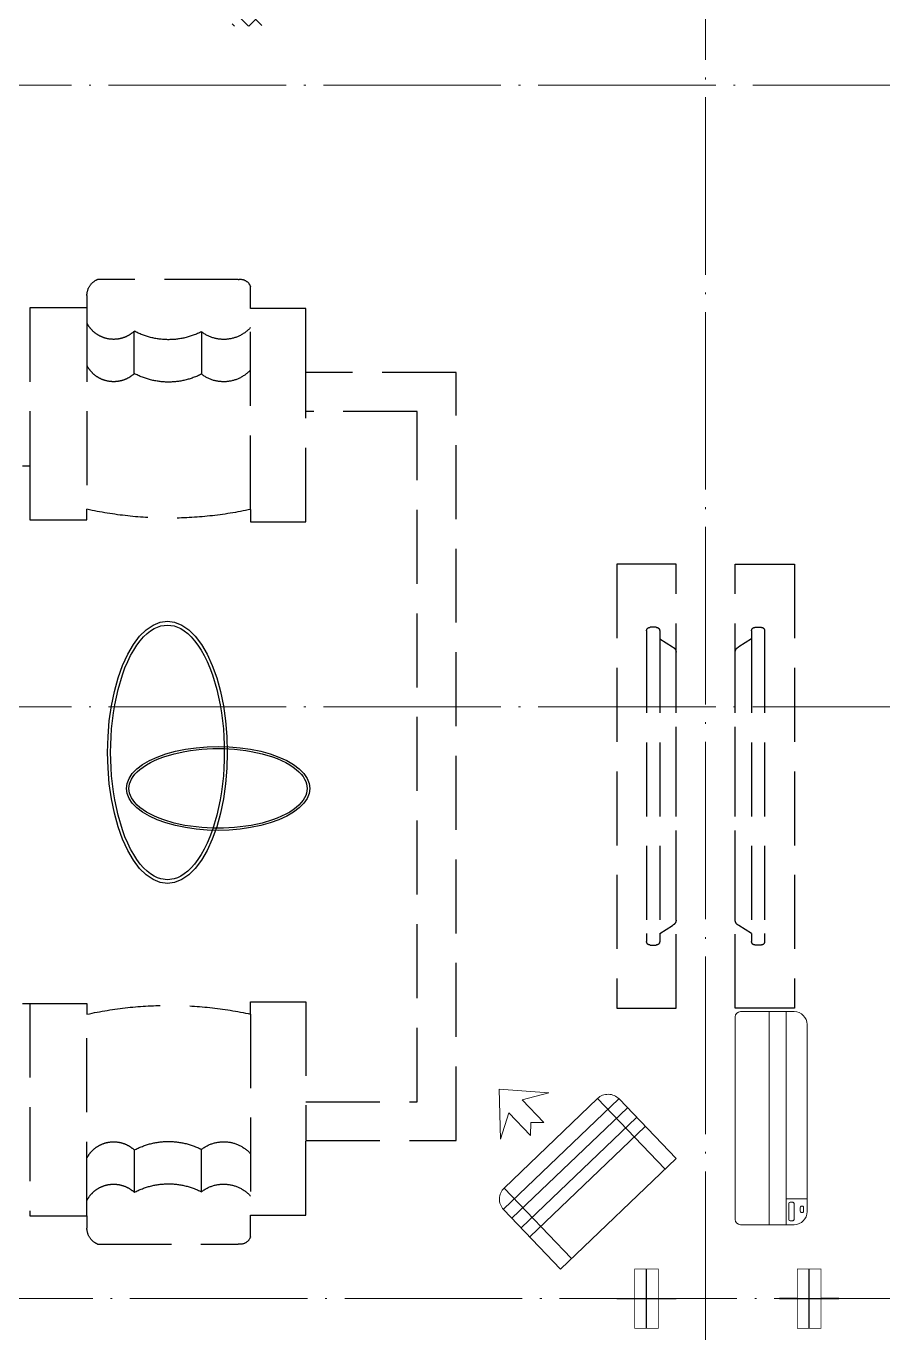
# Model space of a CAD drawing. Extents: x 27938 to 983267, y -209821 to 1628073.
# Drawn here: x 701120 to 704016, y -173950 to -169535 of the extents above; entities that cross this region are included whole.
import ezdxf

# ---------------------------------------------------------------- set-up
doc = ezdxf.new("R2010")
doc.units = 0
doc.header["$LTSCALE"] = 1000
doc.header["$MEASUREMENT"] = 0
for name, pattern in [('A户型$0$DASH', [0.35, 0.25, -0.1]), ('DASH', [0.35, 0.25, -0.1]), ('DOTE', [2.42, 2, -0.2, 0.02, -0.2])]:
    doc.linetypes.add(name, pattern=pattern)
for name, color, linetype in [('3.5方案汇报，与郭总、侯月琴确定户型_t8$0$2020.03.04 -1安徽标准化洋房户型(UA）_t8_t8$0$看线', 154, 'Continuous'), ('5fur', 250, 'Continuous'), ('保温', 6, 'Continuous'), ('机电标识类', 1, 'Continuous')]:
    doc.layers.add(name, color=color, linetype=linetype)
for name, color, linetype, lineweight in [('DOTE', 19, 'DOTE', 9), ('平面-空调室内机', 176, 'Continuous', 9), ('平面-空调预留孔', 173, 'Continuous', 15), ('空调', 76, 'Continuous', 13)]:
    doc.layers.add(name, color=color, linetype=linetype, lineweight=lineweight)

# ---------------------------------------------------------------- blocks, each defined once
blk = doc.blocks.new('GFDGDGRDGRDG')
at = {"layer": 'DOTE', "linetype": 'DOTE', "ltscale": 0.3}
for p, q in [((596593.7, 360558.3), (596593.7, 368758.3)), ((626393.7, 368458.3), (573593.7, 368458.3)), ((626393.7, 366358.3), (573593.7, 366358.3)), ((573593.7, 364358.3), (626393.7, 364358.3))]:
    blk.add_line(p, q, dxfattribs=at)
blk = doc.blocks.new('VDGVDVXVE')
at = {"layer": '5fur', "linetype": 'A户型$0$DASH'}
for p, q in [((580531.9, 367025.2), (580532.1, 367704.6)), ((581085.1, 367706.7), (581085.1, 367025.7)), ((580698.3, 367625.6), (580698.3, 367482.5)), ((580925, 367484.5), (580925, 367627.1)), ((579968.6, 365023.9), (579968.6, 367356.3)), ((579968.6, 367356.3), (580344.7, 367356.3)), ((578826.7, 366626.8), (578805.7, 366626.8)), ((579160.6, 366626.8), (579181.6, 366626.8)), ((580764.5, 366634.4), (580741.2, 366618.5)), ((580788.6, 366644.1), (580764.5, 366634.4)), ((580779.2, 366627.9), (580767.6, 366622.3)), ((580790.7, 366631.7), (580779.2, 366627.9)), ((580813, 366647.3), (580788.6, 366644.1)), ((580813, 366634.6), (580790.7, 366631.7)), ((580837.4, 366644.1), (580813, 366647.3)), ((580835.2, 366631.7), (580813, 366634.6)), ((580846.7, 366627.9), (580835.2, 366631.7)), ((580861.4, 366634.4), (580837.4, 366644.1)), ((580858.3, 366622.3), (580846.7, 366627.9)), ((580884.7, 366618.5), (580861.4, 366634.4)), ((578794.1, 366615.2), (578794.1, 366588.1)), ((578794.1, 366588.1), (578794.1, 365592)), ((578838.4, 366615.2), (578838.4, 366588.1)), ((578838.4, 366588.1), (578881.8, 366560.4)), ((578838.4, 366588.1), (578838.4, 365592)), ((579149, 366588.1), (579105.5, 366560.4)), ((579149, 366615.2), (579149, 366588.1)), ((579149, 366588.1), (579149, 365592)), ((579193.2, 366615.2), (579193.2, 366588.1)), ((579193.2, 366588.1), (579193.2, 365592)), ((580718.9, 366596.6), (580698, 366568.9)), ((580721.1, 366581.7), (580709.8, 366566.8)), ((580741.2, 366618.5), (580718.9, 366596.6)), ((580732.5, 366594.7), (580721.1, 366581.7)), ((580744.2, 366605.8), (580732.5, 366594.7)), ((580755.9, 366615), (580744.2, 366605.8)), ((580767.6, 366622.3), (580755.9, 366615)), ((580870, 366615), (580858.3, 366622.3)), ((580881.7, 366605.8), (580870, 366615)), ((580893.4, 366594.7), (580881.7, 366605.8)), ((580907, 366596.6), (580884.7, 366618.5)), ((580904.9, 366581.7), (580893.4, 366594.7)), ((580916.1, 366566.8), (580904.9, 366581.7)), ((580927.9, 366568.9), (580907, 366596.6)), ((578893.7, 365637.6), (578893.7, 366542.5)), ((579093.7, 365637.6), (579093.7, 366542.5)), ((580698, 366568.9), (580678.7, 366535.9)), ((580698.9, 366550), (580688.5, 366531.5)), ((580709.8, 366566.8), (580698.9, 366550)), ((580927, 366550), (580916.1, 366566.8)), ((580937.4, 366531.5), (580927, 366550)), ((580947.2, 366535.9), (580927.9, 366568.9)), ((580661.5, 366498.1), (580646.4, 366456)), ((580678.7, 366535.9), (580661.5, 366498.1)), ((580678.6, 366511.3), (580669.4, 366489.6)), ((580688.5, 366531.5), (580678.6, 366511.3)), ((580947.3, 366511.3), (580937.4, 366531.5)), ((580964.5, 366498.1), (580947.2, 366535.9)), ((580956.5, 366489.6), (580947.3, 366511.3)), ((580979.5, 366456), (580964.5, 366498.1)), ((580646.4, 366456), (580633.7, 366410.2)), ((580660.8, 366466.5), (580646, 366417.1)), ((580669.4, 366489.6), (580660.8, 366466.5)), ((580965.1, 366466.5), (580956.5, 366489.6)), ((580979.9, 366417.1), (580965.1, 366466.5)), ((580992.2, 366410.2), (580979.5, 366456)), ((580633.7, 366410.2), (580623.7, 366361.4)), ((580646, 366417.1), (580634.6, 366364.6)), ((580991.3, 366364.6), (580979.9, 366417.1)), ((581002.2, 366361.4), (580992.2, 366410.2)), ((580623.7, 366361.4), (580616.4, 366310.3)), ((580634.6, 366364.6), (580630.2, 366337.7)), ((580995.7, 366337.7), (580991.3, 366364.6)), ((581009.5, 366310.3), (581002.2, 366361.4)), ((580630.2, 366337.7), (580626.7, 366310.6)), ((580999.2, 366310.6), (580995.7, 366337.7)), ((580616.4, 366310.3), (580612, 366257.7)), ((580624, 366283.6), (580622.1, 366256.8)), ((580626.7, 366310.6), (580624, 366283.6)), ((581001.9, 366283.6), (580999.2, 366310.6)), ((581003.8, 366256.8), (581001.9, 366283.6)), ((581013.9, 366257.7), (581009.5, 366310.3)), ((580612, 366257.7), (580610.6, 366204.3)), ((580621, 366230.3), (580620.7, 366204.3)), ((580622.1, 366256.8), (580621, 366230.3)), ((581004.9, 366230.3), (581003.8, 366256.8)), ((581005.2, 366204.3), (581004.9, 366230.3)), ((581015.4, 366204.3), (581013.9, 366257.7)), ((580436.1, 366188.5), (580409.7, 366176.4)), ((580465.6, 366199.1), (580436.1, 366188.5)), ((580458.2, 366189), (580442.1, 366183)), ((580492.8, 366199.3), (580458.2, 366189)), ((580497.6, 366207.9), (580465.6, 366199.1)), ((580529.6, 366207.3), (580492.8, 366199.3)), ((580531.8, 366214.9), (580497.6, 366207.9)), ((580548.4, 366210.4), (580529.6, 366207.3)), ((580567.5, 366220), (580531.8, 366214.9)), ((580567.3, 366212.9), (580548.4, 366210.4)), ((580586.3, 366214.7), (580567.3, 366212.9)), ((580604.4, 366223.1), (580567.5, 366220)), ((580605, 366216.1), (580586.3, 366214.7)), ((580641.7, 366224.2), (580604.4, 366223.1)), ((580623.6, 366216.8), (580605, 366216.1)), ((580610.6, 366204.3), (580612, 366150.9)), ((580620.7, 366204.3), (580621, 366178.4)), ((580641.7, 366217.1), (580623.6, 366216.8)), ((580679.1, 366223.1), (580641.7, 366224.2)), ((580659.9, 366216.8), (580641.7, 366217.1)), ((580678.5, 366216.1), (580659.9, 366216.8)), ((580697.2, 366214.7), (580678.5, 366216.1)), ((580715.9, 366220), (580679.1, 366223.1)), ((580716.2, 366212.9), (580697.2, 366214.7)), ((580751.7, 366214.9), (580715.9, 366220)), ((580735.1, 366210.4), (580716.2, 366212.9)), ((580753.9, 366207.3), (580735.1, 366210.4)), ((580785.8, 366207.9), (580751.7, 366214.9)), ((580790.7, 366199.3), (580753.9, 366207.3)), ((580817.9, 366199.1), (580785.8, 366207.9)), ((580825.3, 366189), (580790.7, 366199.3)), ((580847.4, 366188.5), (580817.9, 366199.1)), ((580841.4, 366183), (580825.3, 366189)), ((580873.8, 366176.4), (580847.4, 366188.5)), ((581004.9, 366178.4), (581005.2, 366204.3)), ((581013.9, 366150.9), (581015.4, 366204.3)), ((580367.2, 366148.3), (580351.8, 366132.7)), ((580386.6, 366163), (580367.2, 366148.3)), ((580377.6, 366146.8), (580368.5, 366138.8)), ((580388, 366154.7), (580377.6, 366146.8)), ((580409.7, 366176.4), (580386.6, 366163)), ((580399.8, 366162.3), (580388, 366154.7)), ((580412.8, 366169.6), (580399.8, 366162.3)), ((580426.9, 366176.5), (580412.8, 366169.6)), ((580442.1, 366183), (580426.9, 366176.5)), ((580612, 366150.9), (580616.4, 366098.3)), ((580621, 366178.4), (580622.1, 366151.9)), ((580622.1, 366151.9), (580624, 366125.1)), ((580856.6, 366176.5), (580841.4, 366183)), ((580870.7, 366169.6), (580856.6, 366176.5)), ((580883.7, 366162.3), (580870.7, 366169.6)), ((580896.9, 366163), (580873.8, 366176.4)), ((580895.4, 366154.7), (580883.7, 366162.3)), ((580905.9, 366146.8), (580895.4, 366154.7)), ((580916.3, 366148.3), (580896.9, 366163)), ((580915, 366138.8), (580905.9, 366146.8)), ((580931.7, 366132.7), (580916.3, 366148.3)), ((581001.9, 366125.1), (581003.8, 366151.9)), ((581003.8, 366151.9), (581004.9, 366178.4)), ((581009.5, 366098.3), (581013.9, 366150.9)), ((580333.9, 366099.5), (580331.7, 366082.5)), ((580340.7, 366116.4), (580333.9, 366099.5)), ((580342.6, 366098.1), (580340.5, 366082.5)), ((580351.8, 366132.7), (580340.7, 366116.4)), ((580345.3, 366106.1), (580342.6, 366098.1)), ((580349.2, 366114.2), (580345.3, 366106.1)), ((580354.3, 366122.4), (580349.2, 366114.2)), ((580360.7, 366130.6), (580354.3, 366122.4)), ((580368.5, 366138.8), (580360.7, 366130.6)), ((580616.4, 366098.3), (580623.7, 366047.3)), ((580624, 366125.1), (580626.7, 366098)), ((580626.7, 366098), (580630.2, 366071)), ((580922.8, 366130.6), (580915, 366138.8)), ((580929.2, 366122.4), (580922.8, 366130.6)), ((580934.3, 366114.2), (580929.2, 366122.4)), ((580942.8, 366116.4), (580931.7, 366132.7)), ((580938.2, 366106.1), (580934.3, 366114.2)), ((580940.9, 366098.1), (580938.2, 366106.1)), ((580943, 366082.5), (580940.9, 366098.1)), ((580949.6, 366099.5), (580942.8, 366116.4)), ((580951.8, 366082.5), (580949.6, 366099.5)), ((580995.7, 366071), (580999.2, 366098)), ((580999.2, 366098), (581001.9, 366125.1)), ((581002.2, 366047.3), (581009.5, 366098.3)), ((580331.7, 366082.5), (580333.9, 366065.4)), ((580333.9, 366065.4), (580340.7, 366048.6)), ((580340.5, 366082.5), (580342.6, 366066.9)), ((580342.6, 366066.9), (580345.3, 366058.9)), ((580345.3, 366058.9), (580349.2, 366050.7)), ((580630.2, 366071), (580634.6, 366044.1)), ((580934.3, 366050.7), (580938.2, 366058.9)), ((580938.2, 366058.9), (580940.9, 366066.9)), ((580940.9, 366066.9), (580943, 366082.5)), ((580942.8, 366048.6), (580949.6, 366065.4)), ((580949.6, 366065.4), (580951.8, 366082.5)), ((580991.3, 366044.1), (580995.7, 366071)), ((580340.7, 366048.6), (580351.8, 366032.2)), ((580349.2, 366050.7), (580354.3, 366042.6)), ((580351.8, 366032.2), (580367.2, 366016.6)), ((580354.3, 366042.6), (580360.7, 366034.4)), ((580360.7, 366034.4), (580368.5, 366026.2)), ((580367.2, 366016.6), (580386.6, 366002)), ((580368.5, 366026.2), (580377.6, 366018.1)), ((580377.6, 366018.1), (580388, 366010.3)), ((580388, 366010.3), (580399.8, 366002.7)), ((580623.7, 366047.3), (580633.7, 365998.5)), ((580634.6, 366044.1), (580646, 365991.6)), ((580883.7, 366002.7), (580895.4, 366010.3)), ((580895.4, 366010.3), (580905.9, 366018.1)), ((580896.9, 366002), (580916.3, 366016.6)), ((580905.9, 366018.1), (580915, 366026.2)), ((580915, 366026.2), (580922.8, 366034.4)), ((580916.3, 366016.6), (580931.7, 366032.2)), ((580922.8, 366034.4), (580929.2, 366042.6)), ((580929.2, 366042.6), (580934.3, 366050.7)), ((580931.7, 366032.2), (580942.8, 366048.6)), ((580979.9, 365991.6), (580991.3, 366044.1)), ((580992.2, 365998.5), (581002.2, 366047.3)), ((580386.6, 366002), (580409.7, 365988.5)), ((580399.8, 366002.7), (580412.8, 365995.4)), ((580409.7, 365988.5), (580436.1, 365976.4)), ((580412.8, 365995.4), (580426.9, 365988.4)), ((580426.9, 365988.4), (580442.1, 365982)), ((580436.1, 365976.4), (580465.6, 365965.9)), ((580442.1, 365982), (580458.2, 365976)), ((580458.2, 365976), (580492.8, 365965.6)), ((580465.6, 365965.9), (580497.6, 365957)), ((580492.8, 365965.6), (580529.6, 365957.6)), ((580633.7, 365998.5), (580646.4, 365952.7)), ((580646, 365991.6), (580660.8, 365942.2)), ((580753.9, 365957.6), (580790.7, 365965.6)), ((580785.8, 365957), (580817.9, 365965.9)), ((580790.7, 365965.6), (580825.3, 365976)), ((580817.9, 365965.9), (580847.4, 365976.4)), ((580825.3, 365976), (580841.4, 365982)), ((580841.4, 365982), (580856.6, 365988.4)), ((580847.4, 365976.4), (580873.8, 365988.5)), ((580856.6, 365988.4), (580870.7, 365995.4)), ((580870.7, 365995.4), (580883.7, 366002.7)), ((580873.8, 365988.5), (580896.9, 366002)), ((580965.1, 365942.2), (580979.9, 365991.6)), ((580979.5, 365952.7), (580992.2, 365998.5)), ((580497.6, 365957), (580531.8, 365950)), ((580529.6, 365957.6), (580548.4, 365954.6)), ((580531.8, 365950), (580567.5, 365944.9)), ((580548.4, 365954.6), (580567.3, 365952.1)), ((580567.3, 365952.1), (580586.3, 365950.2)), ((580567.5, 365944.9), (580604.4, 365941.8)), ((580586.3, 365950.2), (580605, 365948.9)), ((580604.4, 365941.8), (580641.7, 365940.8)), ((580605, 365948.9), (580623.6, 365948.1)), ((580623.6, 365948.1), (580641.7, 365947.9)), ((580641.7, 365947.9), (580659.9, 365948.1)), ((580641.7, 365940.8), (580679.1, 365941.8)), ((580646.4, 365952.7), (580661.5, 365910.6)), ((580659.9, 365948.1), (580678.5, 365948.9)), ((580660.8, 365942.2), (580669.4, 365919.1)), ((580669.4, 365919.1), (580678.6, 365897.4)), ((580678.5, 365948.9), (580697.2, 365950.2)), ((580679.1, 365941.8), (580715.9, 365944.9)), ((580697.2, 365950.2), (580716.2, 365952.1)), ((580715.9, 365944.9), (580751.7, 365950)), ((580716.2, 365952.1), (580735.1, 365954.6)), ((580735.1, 365954.6), (580753.9, 365957.6)), ((580751.7, 365950), (580785.8, 365957)), ((580947.3, 365897.4), (580956.5, 365919.1)), ((580956.5, 365919.1), (580965.1, 365942.2)), ((580964.5, 365910.6), (580979.5, 365952.7)), ((580661.5, 365910.6), (580678.7, 365872.8)), ((580678.6, 365897.4), (580688.5, 365877.2)), ((580688.5, 365877.2), (580698.9, 365858.7)), ((580927, 365858.7), (580937.4, 365877.2)), ((580937.4, 365877.2), (580947.3, 365897.4)), ((580947.2, 365872.8), (580964.5, 365910.6)), ((580678.7, 365872.8), (580698, 365839.8)), ((580698, 365839.8), (580718.9, 365812.1)), ((580698.9, 365858.7), (580709.8, 365841.9)), ((580709.8, 365841.9), (580721.1, 365827)), ((580904.9, 365827), (580916.1, 365841.9)), ((580907, 365812.1), (580927.9, 365839.8)), ((580916.1, 365841.9), (580927, 365858.7)), ((580927.9, 365839.8), (580947.2, 365872.8)), ((580718.9, 365812.1), (580741.2, 365790.2)), ((580721.1, 365827), (580732.5, 365814)), ((580732.5, 365814), (580744.2, 365802.9)), ((580741.2, 365790.2), (580764.5, 365774.3)), ((580744.2, 365802.9), (580755.9, 365793.7)), ((580755.9, 365793.7), (580767.6, 365786.4)), ((580767.6, 365786.4), (580779.2, 365780.8)), ((580846.7, 365780.8), (580858.3, 365786.4)), ((580858.3, 365786.4), (580870, 365793.7)), ((580861.4, 365774.3), (580884.7, 365790.2)), ((580870, 365793.7), (580881.7, 365802.9)), ((580881.7, 365802.9), (580893.4, 365814)), ((580884.7, 365790.2), (580907, 365812.1)), ((580893.4, 365814), (580904.9, 365827)), ((580764.5, 365774.3), (580788.6, 365764.6)), ((580779.2, 365780.8), (580790.7, 365777)), ((580788.6, 365764.6), (580813, 365761.4)), ((580790.7, 365777), (580813, 365774)), ((580813, 365774), (580835.2, 365777)), ((580813, 365761.4), (580837.4, 365764.6)), ((580835.2, 365777), (580846.7, 365780.8)), ((580837.4, 365764.6), (580861.4, 365774.3)), ((578838.4, 365592), (578881.8, 365619.7)), ((579149, 365592), (579105.5, 365619.7)), ((578794.1, 365592), (578794.1, 365564.9)), ((578838.4, 365592), (578838.4, 365564.9)), ((579149, 365592), (579149, 365564.9)), ((579193.2, 365592), (579193.2, 365564.9)), ((578805.7, 365553.3), (578826.7, 365553.3)), ((579181.6, 365553.3), (579160.6, 365553.3)), ((580531.9, 365319.9), (580532.1, 364640.5)), ((581085.1, 364638.4), (581085.1, 365319.4)), ((580344.7, 365023.9), (579968.6, 365023.9)), ((580698.3, 364719.5), (580698.3, 364862.6)), ((580925, 364860.5), (580925, 364718))]:
    blk.add_line(p, q, dxfattribs=at)
for points in [[(581302.8, 365355.6), (581278.5, 365355.6), (581278.5, 364638.4), (581085.1, 364638.4), (581085.1, 364596.8, -0.297366), (581049.8, 364542.8), (580573.5, 364542.8, -0.381814), (580532.2, 364567.7), (580532.1, 364640.5), (580344.7, 364640.5), (580344.7, 364892.6), (579837.4, 364892.6), (579837.4, 367487.5), (580344.7, 367487.5), (580344.7, 367704.6), (580532.1, 367704.6), (580532.2, 367777.4, -0.381814), (580573.5, 367802.3), (581049.8, 367802.3, -0.297366), (581085.1, 367748.3), (581085.1, 367706.7), (581278.5, 367706.7), (581278.5, 367171), (581302.8, 367171)], [(581278.5, 367171), (581278.5, 366989.5), (581085.1, 366989.5), (581085.1, 367025.7, -0.107473), (580531.9, 367025.2), (580531.9, 366983.3), (580344.7, 366983.3), (580344.7, 367487.5)], [(581278.5, 365355.6), (581085.1, 365355.6), (581085.1, 365319.4, 0.107473), (580531.9, 365319.9), (580531.9, 365361.8), (580344.7, 365361.8), (580344.7, 364892.6)]]:
    blk.add_lwpolyline(points, format="xyb", dxfattribs=at)
for points in [[(578693.7, 366840.1), (578693.7, 365340.1), (578893.7, 365340.1), (578893.7, 366840.1)], [(579293.7, 366840.1), (579293.7, 365340.1), (579093.7, 365340.1), (579093.7, 366840.1)]]:
    blk.add_lwpolyline(points, close=True, dxfattribs=at)
for centre, radius, start, end in [((580807.5, 368297.5), 1301.7, 282.3121, 282.3121), ((580994.8, 367701.6), 101.7, 226.5967, 332.6017), ((580622.9, 367722.3), 122.6, 222.0756, 307.9281), ((580809.6, 367842.9), 244.1, 242.8612, 298.1896), ((580994.8, 367558.4), 101.7, 226.5967, 332.6017), ((580622.9, 367579.2), 122.6, 222.0756, 307.9281), ((580809.6, 367699.7), 244.1, 242.8612, 298.1896), ((578805.7, 366615.2), 11.6, 90, 180), ((578826.7, 366615.2), 11.6, 0, 90), ((579160.6, 366615.2), 11.6, 90, 180), ((579181.6, 366615.2), 11.6, 0, 90), ((578874.3, 366542.5), 19.4, 0, 67.1126), ((579113, 366542.5), 19.4, 112.8874, 180), ((578874.3, 365637.6), 19.4, 292.8874, 0), ((579113, 365637.6), 19.4, 180, 247.1126), ((578805.7, 365564.9), 11.6, 180, 270), ((578826.7, 365564.9), 11.6, 270, 0), ((579160.6, 365564.9), 11.6, 180, 270), ((579181.6, 365564.9), 11.6, 270, 0), ((580807.5, 364047.6), 1301.7, 77.6879, 77.6879), ((580622.9, 364765.9), 122.6, 52.0719, 137.9244), ((580809.6, 364645.3), 244.1, 61.8104, 117.1388), ((580994.8, 364786.7), 101.7, 27.3983, 133.4033), ((580622.9, 364622.7), 122.6, 52.0719, 137.9244), ((580809.6, 364502.2), 244.1, 61.8104, 117.1388), ((580994.8, 364643.5), 101.7, 27.3983, 133.4033)]:
    blk.add_arc(centre, radius, start, end, dxfattribs=at)
blk = doc.blocks.new('dongkong')
blk.add_wipeout([(-603756, 210771), (-603756, 210570.8), (-603836, 210570.8), (-603836, 210771)])
at = {"layer": '机电标识类', "color": 250, "linetype": 'DASH', "ltscale": 400}
for p, q in [((-603796, 210771), (-603796, 210570.8)), ((-603896, 210670.7), (-603696, 210670.7))]:
    blk.add_line(p, q, dxfattribs=at)
at = {"layer": '空调', "color": 6, "linetype": 'DASH', "const_width": 2}
blk.add_lwpolyline([(-603756, 210771), (-603756, 210570.8), (-603836, 210570.8), (-603836, 210771)], close=True, dxfattribs=at)
blk = doc.blocks.new('A$C001338C2')
for p, q in [((845, 303.6), (55, 303.6)), ((109.1, 214.8), (109.1, 303.6)), ((0, 248.6), (0, 22)), ((900, 22), (900, 248.6)), ((22, 0), (878, 0))]:
    blk.add_line(p, q)
at = {"lineweight": 5}
for p, q in [((900, 214.8), (0, 214.8)), ((900, 143.2), (0, 143.2))]:
    blk.add_line(p, q, dxfattribs=at)
for points in [[(73.1, 275), (56.8, 275, -0.414214), (51.3, 280.5), (51.3, 283.4, -0.414214), (56.8, 288.9), (73.1, 288.9, -0.414214), (78.6, 283.4), (78.6, 280.5, -0.414214)], [(89.2, 226.4), (22.2, 226.4, -0.414214), (16.7, 231.9), (16.7, 243.1, -0.414214), (22.2, 248.6), (89.2, 248.6, -0.414214), (94.7, 243.1), (94.7, 231.9, -0.414214)]]:
    blk.add_lwpolyline(points, format="xyb", close=True)
for centre, radius, start, end in [((55, 248.6), 55, 90, 180), ((845, 248.6), 55, 360, 90), ((22, 22), 22, 180, 270), ((878, 22), 22, 270, 360)]:
    blk.add_arc(centre, radius, start, end)
blk = doc.blocks.new('dasdasf1sa2f31as32f')
for p, q in [((-116, 585.6), (43.3, 640.5)), ((82.7, 476.6), (43.3, 640.5)), ((-22.8, 585.5), (-116, 585.6)), ((-22.8, 585.5), (-73.4, 493.2)), ((32.4, 555.1), (-18.1, 462.9)), ((82.7, 476.6), (32.4, 555.1)), ((-473.5, 259.7), (-339.5, 504)), ((-269.8, 524.3), (-427.7, 236.5)), ((134.6, 245.5), (-338.8, 505.1)), ((-269.8, 524.3), (113.7, 314)), ((-31.3, 504.4), (-73.4, 493.2)), ((-18.1, 462.9), (-31.3, 504.4)), ((114.7, 208.4), (-359.1, 468.2)), ((92.6, 168.8), (-380.9, 428.5)), ((72.3, 131.9), (-401.1, 391.6)), ((113.7, 314), (-44.2, 26.2)), ((0, 0), (-473.5, 259.7)), ((134, 244.4), (0, 0))]:
    blk.add_line(p, q)
for centre, start, end in [((-294.5, 479.4), 61.2593, 151.2593), ((89, 269), 331.2593, 61.2593)]:
    blk.add_arc(centre, 51.3, start, end)
blk = doc.blocks.new('VDVDVDCZSCCS')
at = {"layer": '保温', "linetype": 'ByBlock', "ltscale": 10}
h = blk.add_hatch(dxfattribs=at)
h.set_pattern_fill('AR-HBONE', color=251, scale=55)
h.set_pattern_definition([(45, (0, 0), (0, 47.4157523), [100.584, -33.528]), (135, (23.708, 23.708), (3e-15, 47.4157523), [100.584, -33.528])])
h.paths.add_polyline_path([(555716.5, 370923.7), (555716.5, 371023.7), (555816.5, 371023.7), (555816.5, 370923.7)])

msp = doc.modelspace()

# ---------------------------------------------------------------- block references
at = {"xscale": -1}
msp.add_blockref('VDGVDVXVE', (1282410.3, -538193.1), dxfattribs=at)
at = {"layer": '3.5方案汇报，与郭总、侯月琴确定户型_t8$0$2020.03.04 -1安徽标准化洋房户型(UA）_t8_t8$0$看线', "ltscale": 10}
msp.add_blockref('GFDGDGRDGRDG', (106822.9, -538193.1), dxfattribs=at)
at = {"layer": '平面-空调预留孔', "xscale": -0.800000000046565, "yscale": 0.800000000046565, "zscale": 0.800000000046565, "rotation": 269.9999997665698}
msp.add_blockref('A$C001338C2', (703516.7, -173584.8), dxfattribs=at)

# ---------------------------------------------------------------- next in the draw order: block references
at = {"layer": '平面-空调室内机', "ltscale": 0.3, "xscale": -1, "rotation": 180}
msp.add_blockref('dongkong', (1307012.6, 36836), dxfattribs=at)
at = {"layer": '平面-空调室内机', "ltscale": 0.3, "rotation": 180}
msp.add_blockref('dongkong', (99970.6, 36836), dxfattribs=at)

# ---------------------------------------------------------------- next in the draw order: block references
at = {"layer": '平面-空调室内机', "ltscale": 0.3, "xscale": -1, "rotation": 180}
msp.add_blockref('dongkong', (1307562.7, 36836), dxfattribs=at)
at = {"layer": '平面-空调预留孔', "xscale": -1, "rotation": 15.00000000331026}
msp.add_blockref('dasdasf1sa2f31as32f', (702926.4, -173734.8), dxfattribs=at)

# ---------------------------------------------------------------- next in the draw order: block references
msp.add_blockref('VDVDVDCZSCCS', (146100, -540458.5))

doc.saveas('drawing.dxf')
